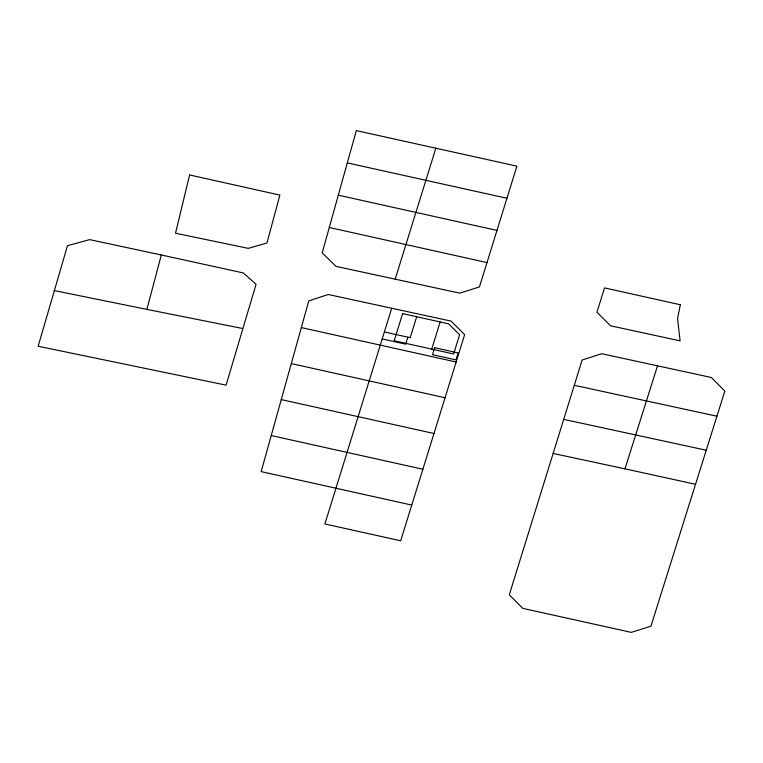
<?xml version="1.0" encoding="UTF-8"?>
<svg xmlns="http://www.w3.org/2000/svg" width="763" height="763" viewBox="0 0 763 763"><rect width="100%" height="100%" fill="white"/><g stroke="black" fill="none" stroke-linecap="round" stroke-linejoin="round"><path stroke-width="1.14" d="M54.202 290.569L146.887 309.396L161.308 254.976L243.263 272.935L256.072 284.275L226.077 385.153L38.15 346.249L67.478 245.667L89.7 239.63L161.308 254.976M347.299 162.901L356.331 130.616L516.913 166.153L479.441 286.907L459.851 293.164L335.987 266.363L322.205 252.868L347.299 162.901L506.975 198.266M411.753 505.068L261.175 471.62L308.786 300.88L328.281 294.508L451.038 321.099L464.648 334.642L400.68 540.786L324.876 523.962L391.705 308.262M395.186 279.191L435.883 148.07M407.843 337.17L405.678 344.161L382.225 338.944M416.693 316.731L410.179 337.694L384.39 331.962M431.715 349.111L440.146 321.948M563.704 419.364L509.293 594.778L522.827 608.359L631.239 632.384L650.925 626.204L724.85 391.028L711.278 377.475L601.74 353.727L582.14 359.983L563.704 419.364L706.252 450.237M657.515 365.811L624.964 468.835L553.137 453.451M146.887 309.396L242.491 328.462M574.301 385.296L716.953 416.216M624.964 468.835L695.522 484.286M338.305 195.175L496.971 230.407M486.994 262.577L329.273 227.508M301.337 327.575L456.169 362.015M291.304 363.579L445.067 397.761M281.27 399.593L433.966 433.498M271.237 435.549L422.864 469.235M680.329 304.761L677.544 318.619L680.11 340.87L610.543 325.791L596.943 312.248L604.525 287.899L680.329 304.761M189.596 174.956L175.509 233.23L248.28 248.356L266.955 242.987L279.878 195.099L189.596 174.956M402.616 313.603L394.185 340.765L453.632 353.984L459.593 334.766L448.606 323.827L402.616 313.603M434.672 347.69L432.497 354.671L455.95 359.888L458.124 352.897L434.672 347.69"/></g></svg>
